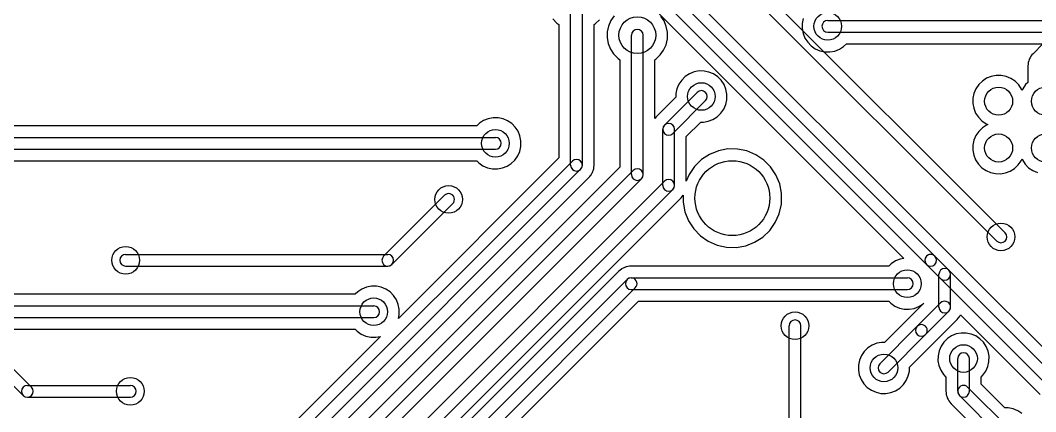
# Model space of a CAD drawing. Extents: x 10 to 213, y -213 to -15.
# Drawn here: x 55.5 to 110.6, y -136.2 to -115 of the extents above; entities that cross this region are included whole.
import ezdxf

# ---------------------------------------------------------------- set-up
doc = ezdxf.new("R2010")
doc.units = 0
doc.header["$MEASUREMENT"] = 0
doc.layers.add('BLACK', color=250, linetype='CONTINUOUS')

msp = doc.modelspace()

# ---------------------------------------------------------------- linework, layer by layer
at = {"layer": 'BLACK'}
for p, q in [((105.576, -127.342), (90.0525, -111.819)), ((105.576, -127.342), (90.0525, -111.819)), ((89.3245, -111.989), (105.127, -127.791)), ((88.4265, -112.888), (103.45, -127.911)), ((88.4265, -112.888), (103.45, -127.911)), ((88.8755, -112.439), (104.677, -128.241)), ((95.4745, -113.059), (108.937, -126.521)), ((85.3619, -122.855), (85.3619, -113.893)), ((85.9969, -122.855), (85.9969, -113.893)), ((95.0255, -113.509), (108.487, -126.971)), ((84.3919, -114.913), (84.6146, -115.144)), ((84.3919, -114.913), (84.6146, -115.144)), ((84.6146, -115.144), (84.7269, -115.222)), ((84.6146, -115.144), (84.7269, -115.222)), ((86.6909, -115.188), (86.9231, -114.966)), ((86.6909, -115.188), (86.9231, -114.966)), ((87.5393, -115.006), (87.413, -115.301)), ((87.5393, -115.006), (87.413, -115.301)), ((87.7204, -114.742), (87.5393, -115.006)), ((87.7204, -114.742), (87.5393, -115.006)), ((90.4296, -115.027), (90.2521, -114.76)), ((90.4296, -115.027), (90.2521, -114.76)), ((90.5518, -115.323), (90.4296, -115.027)), ((90.5518, -115.323), (90.4296, -115.027)), ((97.9874, -114.895), (97.931, -115.161)), ((97.9874, -114.895), (97.931, -115.161)), ((99.314, -114.999), (121.158, -114.999)), ((84.7269, -115.222), (84.7269, -122.46)), ((84.7269, -115.222), (84.7269, -122.46)), ((86.6319, -115.225), (86.6909, -115.188)), ((86.6319, -115.225), (86.6909, -115.188)), ((86.6319, -122.855), (86.6319, -115.225)), ((86.6319, -122.855), (86.6319, -115.225)), ((87.3463, -115.615), (87.3418, -115.935)), ((87.3463, -115.615), (87.3418, -115.935)), ((87.413, -115.301), (87.3463, -115.615)), ((87.413, -115.301), (87.3463, -115.615)), ((90.614, -115.638), (90.5518, -115.323)), ((90.614, -115.638), (90.5518, -115.323)), ((90.6089, -116.004), (90.614, -115.638)), ((90.6089, -116.004), (90.614, -115.638)), ((97.931, -115.161), (97.9272, -115.432)), ((97.931, -115.161), (97.9272, -115.432)), ((97.9272, -115.432), (97.9762, -115.7)), ((97.9272, -115.432), (97.9762, -115.7)), ((97.9762, -115.7), (98.0762, -115.952)), ((97.9762, -115.7), (98.0762, -115.952)), ((99.314, -115.634), (121.158, -115.634)), ((87.3418, -115.935), (87.3997, -116.251)), ((87.3418, -115.935), (87.3997, -116.251)), ((87.3997, -116.251), (87.5177, -116.549)), ((87.3997, -116.251), (87.5177, -116.549)), ((88.6615, -123.365), (88.6615, -115.798)), ((89.2965, -123.365), (89.2965, -115.798)), ((90.5379, -116.317), (90.6089, -116.004)), ((90.5379, -116.317), (90.6089, -116.004)), ((98.0762, -115.952), (98.2233, -116.18)), ((98.0762, -115.952), (98.2233, -116.18)), ((98.2233, -116.18), (98.412, -116.376)), ((98.2233, -116.18), (98.412, -116.376)), ((87.5177, -116.549), (87.6914, -116.818)), ((87.5177, -116.549), (87.6914, -116.818)), ((90.2226, -116.871), (90.4075, -116.609)), ((90.2226, -116.871), (90.4075, -116.609)), ((90.4075, -116.609), (90.5379, -116.317)), ((90.4075, -116.609), (90.5379, -116.317)), ((98.412, -116.376), (98.635, -116.531)), ((98.412, -116.376), (98.635, -116.531)), ((98.635, -116.531), (98.8839, -116.64)), ((98.635, -116.531), (98.8839, -116.64)), ((98.8839, -116.64), (99.1492, -116.698)), ((98.8839, -116.64), (99.1492, -116.698)), ((99.1492, -116.698), (99.4208, -116.704)), ((99.1492, -116.698), (99.4208, -116.704)), ((99.4208, -116.704), (99.6883, -116.656)), ((99.4208, -116.704), (99.6883, -116.656)), ((99.6883, -116.656), (99.9415, -116.558)), ((99.6883, -116.656), (99.9415, -116.558)), ((99.9415, -116.558), (100.171, -116.413)), ((99.9415, -116.558), (100.171, -116.413)), ((100.171, -116.413), (100.322, -116.269)), ((100.171, -116.413), (100.322, -116.269)), ((100.322, -116.269), (110.984, -116.269)), ((100.322, -116.269), (110.984, -116.269)), ((110.451, -116.801), (110.396, -116.869)), ((110.451, -116.801), (110.396, -116.869)), ((110.984, -116.269), (110.451, -116.801)), ((110.984, -116.269), (110.451, -116.801)), ((87.6914, -116.818), (87.9142, -117.049)), ((87.6914, -116.818), (87.9142, -117.049)), ((87.9142, -117.049), (88.0265, -117.127)), ((87.9142, -117.049), (88.0265, -117.127)), ((88.0265, -117.127), (88.0265, -122.97)), ((88.0265, -117.127), (88.0265, -122.97)), ((89.9315, -117.13), (89.9904, -117.093)), ((89.9315, -117.13), (89.9904, -117.093)), ((89.9315, -120.319), (89.9315, -117.13)), ((89.9315, -120.319), (89.9315, -117.13)), ((89.9904, -117.093), (90.2226, -116.871)), ((89.9904, -117.093), (90.2226, -116.871)), ((110.191, -117.287), (110.182, -117.374)), ((110.191, -117.287), (110.182, -117.374)), ((110.193, -117.282), (110.191, -117.287)), ((110.193, -117.282), (110.191, -117.287)), ((110.22, -117.193), (110.193, -117.277)), ((110.22, -117.193), (110.193, -117.277)), ((110.193, -117.277), (110.193, -117.282)), ((110.193, -117.277), (110.193, -117.282)), ((110.246, -117.109), (110.22, -117.193)), ((110.246, -117.109), (110.22, -117.193)), ((110.248, -117.105), (110.246, -117.109)), ((110.248, -117.105), (110.246, -117.109)), ((110.25, -117.1), (110.248, -117.105)), ((110.25, -117.1), (110.248, -117.105)), ((110.292, -117.023), (110.25, -117.1)), ((110.292, -117.023), (110.25, -117.1)), ((110.333, -116.945), (110.292, -117.023)), ((110.333, -116.945), (110.292, -117.023)), ((110.337, -116.941), (110.333, -116.945)), ((110.337, -116.941), (110.333, -116.945)), ((110.339, -116.937), (110.337, -116.941)), ((110.339, -116.937), (110.337, -116.941)), ((110.396, -116.869), (110.339, -116.937)), ((110.396, -116.869), (110.339, -116.937)), ((91.8112, -117.893), (91.584, -118.041)), ((91.8112, -117.893), (91.584, -118.041)), ((92.0631, -117.791), (91.8112, -117.893)), ((92.0631, -117.791), (91.8112, -117.893)), ((92.3299, -117.74), (92.0631, -117.791)), ((92.3299, -117.74), (92.0631, -117.791)), ((92.6015, -117.742), (92.3299, -117.74)), ((92.6015, -117.742), (92.3299, -117.74)), ((92.8675, -117.797), (92.6015, -117.742)), ((92.8675, -117.797), (92.6015, -117.742)), ((93.1179, -117.902), (92.8675, -117.797)), ((93.1179, -117.902), (92.8675, -117.797)), ((93.3431, -118.054), (93.1179, -117.902)), ((93.3431, -118.054), (93.1179, -117.902)), ((110.182, -117.374), (110.173, -117.462)), ((110.182, -117.374), (110.173, -117.462)), ((110.173, -117.462), (110.173, -117.471)), ((110.173, -117.462), (110.173, -117.471)), ((110.173, -117.471), (110.173, -117.472)), ((110.173, -117.471), (110.173, -117.472)), ((110.173, -117.472), (110.173, -117.472)), ((110.173, -117.472), (110.173, -117.475)), ((110.173, -117.472), (110.173, -117.472)), ((110.173, -117.472), (110.173, -117.475)), ((110.173, -117.475), (110.173, -118.357)), ((110.173, -117.475), (110.173, -118.357)), ((91.2364, -118.456), (91.1294, -118.705)), ((91.2364, -118.456), (91.1294, -118.705)), ((91.3899, -118.231), (91.2364, -118.456)), ((91.3899, -118.231), (91.2364, -118.456)), ((91.584, -118.041), (91.3899, -118.231)), ((91.584, -118.041), (91.3899, -118.231)), ((93.5345, -118.246), (93.3431, -118.054)), ((93.5345, -118.246), (93.3431, -118.054)), ((93.6848, -118.473), (93.5345, -118.246)), ((93.6848, -118.473), (93.5345, -118.246)), ((107.705, -118.286), (107.51, -118.478)), ((107.705, -118.286), (107.51, -118.478)), ((107.935, -118.136), (107.705, -118.286)), ((107.935, -118.136), (107.705, -118.286)), ((108.189, -118.033), (107.935, -118.136)), ((108.189, -118.033), (107.935, -118.136)), ((108.458, -117.982), (108.189, -118.033)), ((108.458, -117.982), (108.189, -118.033)), ((108.732, -117.984), (108.458, -117.982)), ((108.732, -117.984), (108.458, -117.982)), ((109, -118.039), (108.732, -117.984)), ((109, -118.039), (108.732, -117.984)), ((109.253, -118.145), (109, -118.039)), ((109.253, -118.145), (109, -118.039)), ((109.48, -118.298), (109.253, -118.145)), ((109.48, -118.298), (109.253, -118.145)), ((109.673, -118.493), (109.48, -118.298)), ((109.673, -118.493), (109.48, -118.298)), ((110.173, -118.357), (110.05, -118.478)), ((110.173, -118.357), (110.05, -118.478)), ((92.2315, -118.901), (90.4535, -120.679)), ((91.073, -118.971), (91.0703, -119.165)), ((91.073, -118.971), (91.0703, -119.165)), ((91.1294, -118.705), (91.073, -118.971)), ((91.1294, -118.705), (91.073, -118.971)), ((93.7883, -118.724), (93.6848, -118.473)), ((93.7883, -118.724), (93.6848, -118.473)), ((93.8411, -118.99), (93.7883, -118.724)), ((93.8411, -118.99), (93.7883, -118.724)), ((93.8367, -119.3), (93.8411, -118.99)), ((93.8367, -119.3), (93.8411, -118.99)), ((107.247, -118.956), (107.19, -119.224)), ((107.247, -118.956), (107.19, -119.224)), ((107.355, -118.704), (107.247, -118.956)), ((107.355, -118.704), (107.247, -118.956)), ((107.51, -118.478), (107.355, -118.704)), ((107.51, -118.478), (107.355, -118.704)), ((109.824, -118.721), (109.673, -118.493)), ((109.824, -118.721), (109.673, -118.493)), ((109.855, -118.796), (109.824, -118.721)), ((109.855, -118.796), (109.824, -118.721)), ((109.895, -118.704), (109.855, -118.796)), ((109.895, -118.704), (109.855, -118.796)), ((110.05, -118.478), (109.895, -118.704)), ((110.05, -118.478), (109.895, -118.704)), ((91.0703, -119.165), (90.0045, -120.23)), ((91.0703, -119.165), (90.0045, -120.23)), ((92.6805, -119.351), (90.9025, -121.129)), ((93.6661, -119.813), (93.7766, -119.565)), ((93.6661, -119.813), (93.7766, -119.565)), ((93.7766, -119.565), (93.8367, -119.3)), ((93.7766, -119.565), (93.8367, -119.3)), ((107.19, -119.224), (107.186, -119.497)), ((107.19, -119.224), (107.186, -119.497)), ((107.186, -119.497), (107.236, -119.767)), ((107.186, -119.497), (107.236, -119.767)), ((93.3128, -120.223), (93.5095, -120.035)), ((93.3128, -120.223), (93.5095, -120.035)), ((93.5095, -120.035), (93.6661, -119.813)), ((93.5095, -120.035), (93.6661, -119.813)), ((107.236, -119.767), (107.336, -120.022)), ((107.236, -119.767), (107.336, -120.022)), ((107.336, -120.022), (107.485, -120.252)), ((107.336, -120.022), (107.485, -120.252)), ((80.408, -120.581), (80.2731, -120.714)), ((80.408, -120.581), (80.2731, -120.714)), ((80.6352, -120.433), (80.408, -120.581)), ((80.6352, -120.433), (80.408, -120.581)), ((80.8871, -120.331), (80.6352, -120.433)), ((80.8871, -120.331), (80.6352, -120.433)), ((81.1539, -120.28), (80.8871, -120.331)), ((81.1539, -120.28), (80.8871, -120.331)), ((81.4255, -120.282), (81.1539, -120.28)), ((81.4255, -120.282), (81.1539, -120.28)), ((81.6915, -120.337), (81.4255, -120.282)), ((81.6915, -120.337), (81.4255, -120.282)), ((81.9419, -120.442), (81.6915, -120.337)), ((81.9419, -120.442), (81.6915, -120.337)), ((82.1671, -120.594), (81.9419, -120.442)), ((82.1671, -120.594), (81.9419, -120.442)), ((82.3585, -120.786), (82.1671, -120.594)), ((82.3585, -120.786), (82.1671, -120.594)), ((89.9486, -120.298), (89.9315, -120.319)), ((89.9486, -120.298), (89.9315, -120.319)), ((90.0045, -120.23), (89.9486, -120.298)), ((90.0045, -120.23), (89.9486, -120.298)), ((91.6305, -121.299), (92.4185, -120.511)), ((91.6305, -121.299), (92.4185, -120.511)), ((92.4185, -120.511), (92.5628, -120.514)), ((92.4185, -120.511), (92.5628, -120.514)), ((92.5628, -120.514), (92.8303, -120.466)), ((92.5628, -120.514), (92.8303, -120.466)), ((92.8303, -120.466), (93.0835, -120.368)), ((92.8303, -120.466), (93.0835, -120.368)), ((93.0835, -120.368), (93.3128, -120.223)), ((93.0835, -120.368), (93.3128, -120.223)), ((107.485, -120.252), (107.675, -120.449)), ((107.485, -120.252), (107.675, -120.449)), ((107.675, -120.449), (107.9, -120.605)), ((107.675, -120.449), (107.9, -120.605)), ((107.9, -120.605), (108.001, -120.649)), ((107.9, -120.605), (108.001, -120.649)), ((108.001, -120.649), (107.935, -120.676)), ((108.001, -120.649), (107.935, -120.676)), ((80.2731, -120.714), (52.832, -120.714)), ((80.2731, -120.714), (52.832, -120.714)), ((82.5088, -121.013), (82.3585, -120.786)), ((82.5088, -121.013), (82.3585, -120.786)), ((82.6123, -121.264), (82.5088, -121.013)), ((82.6123, -121.264), (82.5088, -121.013)), ((90.3605, -123.952), (90.3605, -120.904)), ((90.9955, -123.952), (90.9955, -120.904)), ((107.51, -121.018), (107.355, -121.244)), ((107.51, -121.018), (107.355, -121.244)), ((107.705, -120.826), (107.51, -121.018)), ((107.705, -120.826), (107.51, -121.018)), ((107.935, -120.676), (107.705, -120.826)), ((107.935, -120.676), (107.705, -120.826)), ((52.832, -121.349), (81.28, -121.349)), ((82.6651, -121.53), (82.6123, -121.264)), ((82.6651, -121.53), (82.6123, -121.264)), ((82.6607, -121.84), (82.6651, -121.53)), ((82.6607, -121.84), (82.6651, -121.53)), ((91.6305, -123.722), (91.6305, -121.299)), ((91.6305, -123.722), (91.6305, -121.299)), ((107.19, -121.764), (107.186, -122.037)), ((107.19, -121.764), (107.186, -122.037)), ((107.247, -121.496), (107.19, -121.764)), ((107.247, -121.496), (107.19, -121.764)), ((107.355, -121.244), (107.247, -121.496)), ((107.355, -121.244), (107.247, -121.496)), ((52.832, -121.984), (81.28, -121.984)), ((82.4901, -122.353), (82.6006, -122.105)), ((82.4901, -122.353), (82.6006, -122.105)), ((82.6006, -122.105), (82.6607, -121.84)), ((82.6006, -122.105), (82.6607, -121.84)), ((92.8963, -122.267), (92.4587, -122.554)), ((92.8963, -122.267), (92.4587, -122.554)), ((93.3813, -122.071), (92.8963, -122.267)), ((93.3813, -122.071), (92.8963, -122.267)), ((93.895, -121.973), (93.3813, -122.071)), ((93.895, -121.973), (93.3813, -122.071)), ((94.4181, -121.977), (93.895, -121.973)), ((94.4181, -121.977), (93.895, -121.973)), ((94.9304, -122.082), (94.4181, -121.977)), ((94.9304, -122.082), (94.4181, -121.977)), ((95.4126, -122.285), (94.9304, -122.082)), ((95.4126, -122.285), (94.9304, -122.082)), ((95.8462, -122.577), (95.4126, -122.285)), ((95.8462, -122.577), (95.4126, -122.285)), ((107.186, -122.037), (107.236, -122.307)), ((107.186, -122.037), (107.236, -122.307)), ((107.236, -122.307), (107.336, -122.562)), ((107.236, -122.307), (107.336, -122.562)), ((53.2265, -122.619), (80.2744, -122.619)), ((53.2265, -122.619), (80.2744, -122.619)), ((85.4549, -122.63), (68.6095, -139.475)), ((84.7269, -122.46), (76.0139, -131.173)), ((84.7269, -122.46), (76.0139, -131.173)), ((80.2744, -122.619), (80.378, -122.726)), ((80.2744, -122.619), (80.378, -122.726)), ((80.378, -122.726), (80.601, -122.881)), ((80.378, -122.726), (80.601, -122.881)), ((81.9075, -122.908), (82.1368, -122.763)), ((81.9075, -122.908), (82.1368, -122.763)), ((82.1368, -122.763), (82.3335, -122.575)), ((82.1368, -122.763), (82.3335, -122.575)), ((82.3335, -122.575), (82.4901, -122.353)), ((82.3335, -122.575), (82.4901, -122.353)), ((86.622, -122.955), (86.6318, -122.868)), ((86.622, -122.955), (86.6318, -122.868)), ((86.6318, -122.868), (86.6319, -122.858)), ((86.6318, -122.868), (86.6319, -122.858)), ((86.6319, -122.858), (86.6319, -122.855)), ((86.6319, -122.858), (86.6319, -122.855)), ((86.6319, -122.858), (86.6319, -122.858)), ((86.6319, -122.858), (86.6319, -122.858)), ((86.6319, -122.858), (86.6319, -122.858)), ((86.6319, -122.858), (86.6319, -122.858)), ((92.4587, -122.554), (92.085, -122.92)), ((92.4587, -122.554), (92.085, -122.92)), ((96.2147, -122.949), (95.8462, -122.577)), ((96.2147, -122.949), (95.8462, -122.577)), ((107.336, -122.562), (107.485, -122.792)), ((107.336, -122.562), (107.485, -122.792)), ((107.485, -122.792), (107.675, -122.989)), ((107.485, -122.792), (107.675, -122.989)), ((109.449, -123.026), (109.648, -122.837)), ((109.449, -123.026), (109.648, -122.837)), ((109.648, -122.837), (109.806, -122.613)), ((109.648, -122.837), (109.806, -122.613)), ((109.806, -122.613), (109.854, -122.505)), ((109.806, -122.613), (109.854, -122.505)), ((109.854, -122.505), (109.876, -122.562)), ((109.854, -122.505), (109.876, -122.562)), ((109.876, -122.562), (110.025, -122.792)), ((109.876, -122.562), (110.025, -122.792)), ((110.025, -122.792), (110.215, -122.989)), ((110.025, -122.792), (110.215, -122.989)), ((85.9039, -123.079), (69.0585, -139.925)), ((88.0265, -122.97), (70.4465, -140.55)), ((88.0265, -122.97), (70.4465, -140.55)), ((88.7545, -123.141), (70.8955, -140.999)), ((80.601, -122.881), (80.8499, -122.99)), ((80.601, -122.881), (80.8499, -122.99)), ((80.8499, -122.99), (81.1152, -123.048)), ((80.8499, -122.99), (81.1152, -123.048)), ((81.1152, -123.048), (81.3868, -123.054)), ((81.1152, -123.048), (81.3868, -123.054)), ((81.3868, -123.054), (81.6543, -123.006)), ((81.3868, -123.054), (81.6543, -123.006)), ((81.6543, -123.006), (81.9075, -122.908)), ((81.6543, -123.006), (81.9075, -122.908)), ((86.4088, -123.46), (86.4653, -123.393)), ((86.4088, -123.46), (86.4653, -123.393)), ((86.4653, -123.393), (86.4677, -123.388)), ((86.4653, -123.393), (86.4677, -123.388)), ((86.4677, -123.388), (86.4709, -123.384)), ((86.4677, -123.388), (86.4709, -123.384)), ((86.4709, -123.384), (86.5125, -123.307)), ((86.4709, -123.384), (86.5125, -123.307)), ((86.5125, -123.307), (86.5549, -123.23)), ((86.5125, -123.307), (86.5549, -123.23)), ((86.5549, -123.23), (86.5564, -123.225)), ((86.5549, -123.23), (86.5564, -123.225)), ((86.5564, -123.225), (86.5588, -123.221)), ((86.5564, -123.225), (86.5588, -123.221)), ((86.5588, -123.221), (86.5845, -123.137)), ((86.5588, -123.221), (86.5845, -123.137)), ((86.5845, -123.137), (86.6111, -123.053)), ((86.5845, -123.137), (86.6111, -123.053)), ((86.6111, -123.053), (86.6117, -123.048)), ((86.6111, -123.053), (86.6117, -123.048)), ((86.6117, -123.048), (86.6131, -123.043)), ((86.6117, -123.048), (86.6131, -123.043)), ((86.6131, -123.043), (86.622, -122.955)), ((86.6131, -123.043), (86.622, -122.955)), ((91.7895, -123.351), (91.6305, -123.722)), ((91.7895, -123.351), (91.6305, -123.722)), ((92.085, -122.92), (91.7895, -123.351)), ((92.085, -122.92), (91.7895, -123.351)), ((96.5041, -123.384), (96.2147, -122.949)), ((96.5041, -123.384), (96.2147, -122.949)), ((96.7035, -123.868), (96.5041, -123.384)), ((96.7035, -123.868), (96.5041, -123.384)), ((107.675, -122.989), (107.9, -123.145)), ((107.675, -122.989), (107.9, -123.145)), ((107.9, -123.145), (108.151, -123.255)), ((107.9, -123.145), (108.151, -123.255)), ((108.151, -123.255), (108.419, -123.314)), ((108.151, -123.255), (108.419, -123.314)), ((108.419, -123.314), (108.693, -123.32)), ((108.419, -123.314), (108.693, -123.32)), ((108.693, -123.32), (108.962, -123.272)), ((108.693, -123.32), (108.962, -123.272)), ((108.962, -123.272), (109.218, -123.173)), ((108.962, -123.272), (109.218, -123.173)), ((109.218, -123.173), (109.449, -123.026)), ((109.218, -123.173), (109.449, -123.026)), ((110.215, -122.989), (110.44, -123.145)), ((110.215, -122.989), (110.44, -123.145)), ((110.44, -123.145), (110.691, -123.255)), ((110.44, -123.145), (110.691, -123.255)), ((69.7865, -140.095), (86.3529, -123.528)), ((69.7865, -140.095), (86.3529, -123.528)), ((89.2035, -123.59), (71.3445, -141.449)), ((90.4535, -123.727), (72.6735, -141.507)), ((86.3529, -123.528), (86.4088, -123.46)), ((86.3529, -123.528), (86.4088, -123.46)), ((96.805, -124.381), (96.7035, -123.868)), ((96.805, -124.381), (96.7035, -123.868)), ((90.9025, -124.177), (73.1225, -141.957)), ((75.2135, -127.791), (78.5155, -124.489)), ((91.4074, -124.558), (91.4639, -124.49)), ((91.4074, -124.558), (91.4639, -124.49)), ((91.4639, -124.49), (91.4663, -124.486)), ((91.4639, -124.49), (91.4663, -124.486)), ((91.4663, -124.486), (91.4695, -124.482)), ((91.4663, -124.486), (91.4695, -124.482)), ((91.4729, -124.476), (91.4674, -124.867)), ((91.4729, -124.476), (91.4674, -124.867)), ((91.4695, -124.482), (91.4729, -124.476)), ((91.4695, -124.482), (91.4729, -124.476)), ((96.7967, -124.978), (96.805, -124.381)), ((96.7967, -124.978), (96.805, -124.381)), ((74.2572, -141.72), (91.3515, -124.626)), ((74.2572, -141.72), (91.3515, -124.626)), ((75.6625, -128.241), (78.9645, -124.939)), ((91.3515, -124.626), (91.4074, -124.558)), ((91.3515, -124.626), (91.4074, -124.558)), ((91.4674, -124.867), (91.5618, -125.381)), ((91.4674, -124.867), (91.5618, -125.381)), ((96.6808, -125.488), (96.7967, -124.978)), ((96.6808, -125.488), (96.7967, -124.978)), ((91.5618, -125.381), (91.7544, -125.867)), ((91.5618, -125.381), (91.7544, -125.867)), ((96.4681, -125.966), (96.6808, -125.488)), ((96.4681, -125.966), (96.6808, -125.488)), ((91.7544, -125.867), (92.0377, -126.307)), ((91.7544, -125.867), (92.0377, -126.307)), ((96.1666, -126.393), (96.4681, -125.966)), ((96.1666, -126.393), (96.4681, -125.966)), ((92.0377, -126.307), (92.401, -126.683)), ((92.0377, -126.307), (92.401, -126.683)), ((92.401, -126.683), (92.8305, -126.982)), ((92.401, -126.683), (92.8305, -126.982)), ((95.7878, -126.754), (96.1666, -126.393)), ((95.7878, -126.754), (96.1666, -126.393)), ((92.8305, -126.982), (93.3098, -127.191)), ((92.8305, -126.982), (93.3098, -127.191)), ((93.3098, -127.191), (93.8206, -127.303)), ((93.3098, -127.191), (93.8206, -127.303)), ((94.3435, -127.314), (94.8586, -127.224)), ((94.3435, -127.314), (94.8586, -127.224)), ((94.8586, -127.224), (95.3462, -127.034)), ((94.8586, -127.224), (95.3462, -127.034)), ((95.3462, -127.034), (95.7878, -126.754)), ((95.3462, -127.034), (95.7878, -126.754)), ((61.214, -127.699), (75.438, -127.699)), ((93.8206, -127.303), (94.3435, -127.314)), ((93.8206, -127.303), (94.3435, -127.314)), ((105.889, -128.553), (105.127, -127.791)), ((105.127, -127.791), (111.731, -134.395)), ((105.576, -127.343), (105.576, -127.342)), ((105.576, -127.342), (105.576, -127.342)), ((105.576, -127.343), (105.576, -127.342)), ((105.576, -127.342), (105.576, -127.342)), ((106.338, -128.104), (105.576, -127.343)), ((106.338, -128.104), (105.576, -127.343)), ((61.214, -128.334), (75.438, -128.334)), ((88.3767, -128.377), (88.2923, -128.402)), ((88.3767, -128.377), (88.2923, -128.402)), ((88.461, -128.352), (88.3767, -128.377)), ((88.461, -128.352), (88.3767, -128.377)), ((88.466, -128.351), (88.461, -128.352)), ((88.466, -128.351), (88.461, -128.352)), ((88.4708, -128.35), (88.466, -128.351)), ((88.4708, -128.35), (88.466, -128.351)), ((88.5584, -128.342), (88.4708, -128.35)), ((88.5584, -128.342), (88.4708, -128.35)), ((88.646, -128.334), (88.5584, -128.342)), ((88.646, -128.334), (88.5584, -128.342)), ((102.625, -128.334), (88.646, -128.334)), ((102.625, -128.334), (88.646, -128.334)), ((102.76, -128.201), (102.625, -128.334)), ((102.76, -128.201), (102.625, -128.334)), ((102.987, -128.053), (102.76, -128.201)), ((102.987, -128.053), (102.76, -128.201)), ((103.239, -127.951), (102.987, -128.053)), ((103.239, -127.951), (102.987, -128.053)), ((103.45, -127.911), (103.239, -127.951)), ((103.45, -127.911), (103.239, -127.951)), ((105.439, -129.003), (104.677, -128.241)), ((104.677, -128.241), (111.281, -134.845)), ((106.338, -128.105), (106.338, -128.104)), ((106.338, -128.105), (106.338, -128.104)), ((111.901, -133.668), (106.338, -128.105)), ((111.901, -133.668), (106.338, -128.105)), ((87.9725, -128.612), (74.7138, -141.871)), ((87.9725, -128.612), (74.7138, -141.871)), ((87.9747, -128.61), (87.9725, -128.612)), ((87.9747, -128.61), (87.9725, -128.612)), ((87.9748, -128.61), (87.9747, -128.61)), ((87.9748, -128.61), (87.9747, -128.61)), ((87.975, -128.61), (87.9748, -128.61)), ((87.975, -128.61), (87.9748, -128.61)), ((87.982, -128.603), (87.975, -128.61)), ((87.982, -128.603), (87.975, -128.61)), ((88.0508, -128.548), (87.982, -128.603)), ((88.0508, -128.548), (87.982, -128.603)), ((88.1189, -128.493), (88.0508, -128.548)), ((88.1189, -128.493), (88.0508, -128.548)), ((88.1233, -128.49), (88.1189, -128.493)), ((88.1233, -128.49), (88.1189, -128.493)), ((88.1272, -128.487), (88.1233, -128.49)), ((88.1272, -128.487), (88.1233, -128.49)), ((88.2054, -128.447), (88.1272, -128.487)), ((88.2054, -128.447), (88.1272, -128.487)), ((88.283, -128.405), (88.2054, -128.447)), ((88.283, -128.405), (88.2054, -128.447)), ((88.2878, -128.404), (88.283, -128.405)), ((88.2878, -128.404), (88.283, -128.405)), ((88.2923, -128.402), (88.2878, -128.404)), ((88.2923, -128.402), (88.2878, -128.404)), ((105.347, -130.556), (105.347, -128.778)), ((105.982, -130.556), (105.982, -128.778)), ((74.2831, -129.475), (74.0312, -129.577)), ((74.2831, -129.475), (74.0312, -129.577)), ((74.5499, -129.424), (74.2831, -129.475)), ((74.5499, -129.424), (74.2831, -129.475)), ((74.4515, -143.031), (88.4215, -129.061)), ((74.8215, -129.426), (74.5499, -129.424)), ((74.8215, -129.426), (74.5499, -129.424)), ((75.0875, -129.481), (74.8215, -129.426)), ((75.0875, -129.481), (74.8215, -129.426)), ((75.3379, -129.586), (75.0875, -129.481)), ((75.3379, -129.586), (75.0875, -129.481)), ((88.646, -128.969), (103.632, -128.969)), ((73.6691, -129.858), (46.99, -129.858)), ((73.6691, -129.858), (46.99, -129.858)), ((73.804, -129.725), (73.6691, -129.858)), ((73.804, -129.725), (73.6691, -129.858)), ((74.0312, -129.577), (73.804, -129.725)), ((74.0312, -129.577), (73.804, -129.725)), ((74.9005, -143.481), (88.8705, -129.511)), ((75.5631, -129.738), (75.3379, -129.586)), ((75.5631, -129.738), (75.3379, -129.586)), ((75.7545, -129.93), (75.5631, -129.738)), ((75.7545, -129.93), (75.5631, -129.738)), ((75.9048, -130.157), (75.7545, -129.93)), ((75.9048, -130.157), (75.7545, -129.93)), ((88.646, -129.604), (103.632, -129.604)), ((46.99, -130.493), (74.676, -130.493)), ((76.0083, -130.408), (75.9048, -130.157)), ((76.0083, -130.408), (75.9048, -130.157)), ((76.0611, -130.674), (76.0083, -130.408)), ((76.0611, -130.674), (76.0083, -130.408)), ((76.0597, -143.219), (89.0405, -130.239)), ((76.0597, -143.219), (89.0405, -130.239)), ((89.0405, -130.239), (102.626, -130.239)), ((89.0405, -130.239), (102.626, -130.239)), ((102.626, -130.239), (102.73, -130.346)), ((102.626, -130.239), (102.73, -130.346)), ((102.73, -130.346), (102.953, -130.501)), ((102.73, -130.346), (102.953, -130.501)), ((102.953, -130.501), (103.202, -130.61)), ((102.953, -130.501), (103.202, -130.61)), ((104.52, -130.353), (103.721, -131.152)), ((104.52, -130.353), (103.721, -131.152)), ((104.006, -130.626), (104.259, -130.528)), ((104.006, -130.626), (104.259, -130.528)), ((104.169, -131.601), (105.439, -130.331)), ((104.259, -130.528), (104.489, -130.383)), ((104.259, -130.528), (104.489, -130.383)), ((104.489, -130.383), (104.52, -130.353)), ((104.489, -130.383), (104.52, -130.353)), ((46.99, -131.128), (74.676, -131.128)), ((76.0139, -131.173), (76.0567, -130.984)), ((76.0139, -131.173), (76.0567, -130.984)), ((76.0567, -130.984), (76.0611, -130.674)), ((76.0567, -130.984), (76.0611, -130.674)), ((103.202, -130.61), (103.467, -130.668)), ((103.202, -130.61), (103.467, -130.668)), ((103.467, -130.668), (103.739, -130.674)), ((103.467, -130.668), (103.739, -130.674)), ((103.739, -130.674), (104.006, -130.626)), ((103.739, -130.674), (104.006, -130.626)), ((104.619, -132.051), (105.889, -130.781)), ((106.393, -131.162), (106.45, -131.094)), ((106.393, -131.162), (106.45, -131.094)), ((106.45, -131.094), (106.452, -131.09)), ((106.45, -131.094), (106.452, -131.09)), ((106.452, -131.09), (106.456, -131.086)), ((106.452, -131.09), (106.456, -131.086)), ((106.456, -131.086), (106.497, -131.008)), ((106.456, -131.086), (106.497, -131.008)), ((106.497, -131.008), (106.515, -130.976)), ((106.497, -131.008), (106.515, -130.976)), ((106.515, -130.976), (110.832, -135.294)), ((106.515, -130.976), (110.832, -135.294)), ((97.2185, -138.049), (97.2185, -131.572)), ((97.8535, -138.049), (97.8535, -131.572)), ((102.137, -133.633), (104.169, -131.601)), ((103.72, -131.152), (102.4, -132.473)), ((103.72, -131.152), (102.4, -132.473)), ((103.721, -131.152), (103.72, -131.152)), ((103.721, -131.152), (103.72, -131.152)), ((105.068, -132.5), (106.338, -131.23)), ((105.068, -132.5), (106.338, -131.23)), ((106.338, -131.23), (106.393, -131.162)), ((106.338, -131.23), (106.393, -131.162)), ((47.3845, -131.763), (73.6704, -131.763)), ((47.3845, -131.763), (73.6704, -131.763)), ((75.0336, -132.153), (68.1605, -139.026)), ((75.0336, -132.153), (68.1605, -139.026)), ((73.6704, -131.763), (73.774, -131.87)), ((73.6704, -131.763), (73.774, -131.87)), ((73.774, -131.87), (73.997, -132.025)), ((73.774, -131.87), (73.997, -132.025)), ((73.997, -132.025), (74.2459, -132.134)), ((73.997, -132.025), (74.2459, -132.134)), ((74.2459, -132.134), (74.5112, -132.192)), ((74.2459, -132.134), (74.5112, -132.192)), ((74.5112, -132.192), (74.7828, -132.198)), ((74.5112, -132.192), (74.7828, -132.198)), ((74.7828, -132.198), (75.0336, -132.153)), ((74.7828, -132.198), (75.0336, -132.153)), ((102.587, -134.083), (104.619, -132.051)), ((106.035, -132.117), (105.808, -132.265)), ((106.035, -132.117), (105.808, -132.265)), ((106.287, -132.015), (106.035, -132.117)), ((106.287, -132.015), (106.035, -132.117)), ((106.554, -131.964), (106.287, -132.015)), ((106.554, -131.964), (106.287, -132.015)), ((106.825, -131.966), (106.554, -131.964)), ((106.825, -131.966), (106.554, -131.964)), ((107.092, -132.021), (106.825, -131.966)), ((107.092, -132.021), (106.825, -131.966)), ((107.342, -132.126), (107.092, -132.021)), ((107.342, -132.126), (107.092, -132.021)), ((107.567, -132.278), (107.342, -132.126)), ((107.567, -132.278), (107.342, -132.126)), ((101.49, -132.773), (101.296, -132.963)), ((101.49, -132.773), (101.296, -132.963)), ((101.717, -132.625), (101.49, -132.773)), ((101.717, -132.625), (101.49, -132.773)), ((101.969, -132.523), (101.717, -132.625)), ((101.969, -132.523), (101.717, -132.625)), ((102.236, -132.472), (101.969, -132.523)), ((102.236, -132.472), (101.969, -132.523)), ((102.4, -132.473), (102.236, -132.472)), ((102.4, -132.473), (102.236, -132.472)), ((103.746, -133.821), (105.068, -132.5)), ((103.746, -133.821), (105.068, -132.5)), ((105.068, -132.5), (105.068, -132.5)), ((105.068, -132.5), (105.068, -132.5)), ((105.068, -132.5), (105.068, -132.5)), ((105.068, -132.5), (105.068, -132.5)), ((105.46, -132.68), (105.353, -132.929)), ((105.46, -132.68), (105.353, -132.929)), ((105.614, -132.455), (105.46, -132.68)), ((105.614, -132.455), (105.46, -132.68)), ((105.808, -132.265), (105.614, -132.455)), ((105.808, -132.265), (105.614, -132.455)), ((107.758, -132.47), (107.567, -132.278)), ((107.758, -132.47), (107.567, -132.278)), ((107.909, -132.697), (107.758, -132.47)), ((107.909, -132.697), (107.758, -132.47)), ((108.012, -132.948), (107.909, -132.697)), ((108.012, -132.948), (107.909, -132.697)), ((101.142, -133.188), (101.035, -133.437)), ((101.142, -133.188), (101.035, -133.437)), ((101.296, -132.963), (101.142, -133.188)), ((101.296, -132.963), (101.142, -133.188)), ((105.297, -133.195), (105.293, -133.466)), ((105.297, -133.195), (105.293, -133.466)), ((105.353, -132.929), (105.297, -133.195)), ((105.353, -132.929), (105.297, -133.195)), ((108.065, -133.214), (108.012, -132.948)), ((108.065, -133.214), (108.012, -132.948)), ((108.061, -133.524), (108.065, -133.214)), ((108.061, -133.524), (108.065, -133.214)), ((55.6555, -135.353), (54.1315, -133.829)), ((56.1045, -134.903), (54.5805, -133.379)), ((100.979, -133.703), (100.975, -133.974)), ((100.979, -133.703), (100.975, -133.974)), ((101.035, -133.437), (100.979, -133.703)), ((101.035, -133.437), (100.979, -133.703)), ((103.743, -134.032), (103.746, -133.821)), ((103.743, -134.032), (103.746, -133.821)), ((105.293, -133.466), (105.342, -133.734)), ((105.293, -133.466), (105.342, -133.734)), ((105.342, -133.734), (105.442, -133.986)), ((105.342, -133.734), (105.442, -133.986)), ((106.363, -135.128), (106.363, -133.35)), ((106.998, -135.128), (106.998, -133.35)), ((107.89, -134.037), (108.001, -133.789)), ((107.89, -134.037), (108.001, -133.789)), ((108.001, -133.789), (108.061, -133.524)), ((108.001, -133.789), (108.061, -133.524)), ((100.975, -133.974), (101.024, -134.242)), ((100.975, -133.974), (101.024, -134.242)), ((101.024, -134.242), (101.124, -134.494)), ((101.024, -134.242), (101.124, -134.494)), ((103.572, -134.545), (103.683, -134.297)), ((103.572, -134.545), (103.683, -134.297)), ((103.683, -134.297), (103.743, -134.032)), ((103.683, -134.297), (103.743, -134.032)), ((105.442, -133.986), (105.589, -134.214)), ((105.442, -133.986), (105.589, -134.214)), ((105.589, -134.214), (105.728, -134.358)), ((105.589, -134.214), (105.728, -134.358)), ((105.728, -134.358), (105.728, -135.128)), ((105.728, -134.358), (105.728, -135.128)), ((107.633, -134.356), (107.734, -134.259)), ((107.633, -134.356), (107.734, -134.259)), ((107.633, -134.733), (107.633, -134.356)), ((107.633, -134.733), (107.633, -134.356)), ((107.734, -134.259), (107.89, -134.037)), ((107.734, -134.259), (107.89, -134.037)), ((55.88, -134.811), (61.468, -134.811)), ((101.124, -134.494), (101.271, -134.722)), ((101.124, -134.494), (101.271, -134.722)), ((101.271, -134.722), (101.46, -134.918)), ((101.271, -134.722), (101.46, -134.918)), ((101.46, -134.918), (101.683, -135.073)), ((101.46, -134.918), (101.683, -135.073)), ((102.989, -135.1), (103.219, -134.955)), ((102.989, -135.1), (103.219, -134.955)), ((103.219, -134.955), (103.416, -134.767)), ((103.219, -134.955), (103.416, -134.767)), ((103.416, -134.767), (103.572, -134.545)), ((103.416, -134.767), (103.572, -134.545)), ((109.191, -137.189), (106.905, -134.903)), ((108.928, -136.029), (107.633, -134.733)), ((108.928, -136.029), (107.633, -134.733)), ((55.88, -135.446), (61.468, -135.446)), ((101.683, -135.073), (101.932, -135.182)), ((101.683, -135.073), (101.932, -135.182)), ((101.932, -135.182), (102.197, -135.24)), ((101.932, -135.182), (102.197, -135.24)), ((102.197, -135.24), (102.469, -135.246)), ((102.197, -135.24), (102.469, -135.246)), ((102.469, -135.246), (102.736, -135.198)), ((102.469, -135.246), (102.736, -135.198)), ((102.736, -135.198), (102.989, -135.1)), ((102.736, -135.198), (102.989, -135.1)), ((105.728, -135.128), (105.736, -135.216)), ((105.728, -135.128), (105.736, -135.216)), ((105.736, -135.216), (105.744, -135.303)), ((105.736, -135.216), (105.744, -135.303)), ((105.744, -135.303), (105.745, -135.308)), ((105.744, -135.303), (105.745, -135.308)), ((105.745, -135.308), (105.746, -135.313)), ((105.745, -135.308), (105.746, -135.313)), ((105.746, -135.313), (105.771, -135.397)), ((105.746, -135.313), (105.771, -135.397)), ((105.771, -135.397), (105.796, -135.482)), ((105.771, -135.397), (105.796, -135.482)), ((105.796, -135.482), (105.798, -135.486)), ((105.796, -135.482), (105.798, -135.486)), ((105.798, -135.486), (105.799, -135.491)), ((105.798, -135.486), (105.799, -135.491)), ((105.799, -135.491), (105.841, -135.569)), ((105.799, -135.491), (105.841, -135.569)), ((108.741, -137.639), (106.455, -135.353)), ((105.841, -135.569), (105.881, -135.647)), ((105.841, -135.569), (105.881, -135.647)), ((105.881, -135.647), (105.884, -135.651)), ((105.881, -135.647), (105.884, -135.651)), ((105.884, -135.651), (105.887, -135.655)), ((105.884, -135.651), (105.887, -135.655)), ((105.887, -135.655), (105.942, -135.723)), ((105.887, -135.655), (105.942, -135.723)), ((105.942, -135.723), (105.997, -135.792)), ((105.942, -135.723), (105.997, -135.792)), ((105.997, -135.792), (106.004, -135.799)), ((105.997, -135.792), (106.004, -135.799)), ((106.004, -135.799), (106.004, -135.799)), ((106.004, -135.799), (106.004, -135.799)), ((106.004, -135.799), (106.006, -135.802)), ((106.004, -135.799), (106.004, -135.799)), ((106.004, -135.799), (106.004, -135.799)), ((106.004, -135.799), (106.006, -135.802)), ((106.006, -135.802), (107.581, -137.376)), ((106.006, -135.802), (107.581, -137.376)), ((109.111, -136.03), (108.928, -136.029)), ((109.111, -136.03), (108.928, -136.029)), ((109.378, -136.085), (109.111, -136.03)), ((109.378, -136.085), (109.111, -136.03)), ((109.628, -136.19), (109.378, -136.085)), ((109.628, -136.19), (109.378, -136.085)), ((109.853, -136.342), (109.628, -136.19)), ((109.853, -136.342), (109.628, -136.19))]:
    msp.add_line(p, q, dxfattribs=at)
for centre, radius in [((99.314, -115.316), 0.75), ((88.979, -115.798), 1), ((92.456, -119.126), 0.75), ((108.585, -119.38), 0.762), ((111.125, -119.38), 0.762), ((81.28, -121.666), 0.75), ((108.585, -121.92), 0.762), ((111.125, -121.92), 0.762), ((94.1379, -124.642), 2.032), ((78.74, -124.714), 0.75), ((108.712, -126.746), 0.75), ((61.214, -128.016), 0.75), ((103.632, -129.286), 0.75), ((74.676, -130.81), 0.75), ((97.536, -131.572), 0.75), ((106.68, -133.35), 0.75), ((102.362, -133.858), 0.75), ((61.468, -135.128), 0.75)]:
    msp.add_circle(centre, radius, dxfattribs=at)
for centre, start, end in [((99.314, -115.316), 90, 270), ((88.979, -115.798), 360, 540), ((92.456, -119.126), -45, 135), ((90.678, -120.904), 360, 540), ((90.678, -120.904), 135, 315), ((81.28, -121.666), 270, 450), ((85.6794, -122.855), 180, 360), ((85.6794, -122.855), -45, 135), ((88.979, -123.365), 180, 360), ((88.979, -123.365), -45, 135), ((90.678, -123.952), 180, 360), ((90.678, -123.952), -45, 135), ((78.74, -124.714), 315, 495), ((108.712, -126.746), 225, 405), ((61.214, -128.016), 90, 270), ((75.438, -128.016), 135, 315), ((75.438, -128.016), 270, 450), ((104.902, -128.016), 405, 585), ((104.902, -128.016), 45, 225), ((104.902, -128.016), 225, 405), ((105.664, -128.778), 360, 540), ((105.664, -128.778), 225, 405), ((88.646, -129.286), 90, 270), ((88.646, -129.286), 315, 495), ((103.632, -129.286), 270, 450), ((74.676, -130.81), 270, 450), ((105.664, -130.556), 180, 360), ((105.664, -130.556), 315, 495), ((97.536, -131.572), 360, 540), ((104.394, -131.826), 135, 315), ((104.394, -131.826), 315, 495), ((106.68, -133.35), 360, 540), ((102.362, -133.858), 135, 315), ((55.88, -135.128), 90, 270), ((55.88, -135.128), 225, 405), ((61.468, -135.128), 270, 450), ((106.68, -135.128), 405, 585), ((106.68, -135.128), 180, 360)]:
    msp.add_arc(centre, 0.3175, start, end, dxfattribs=at)

doc.saveas('drawing.dxf')
